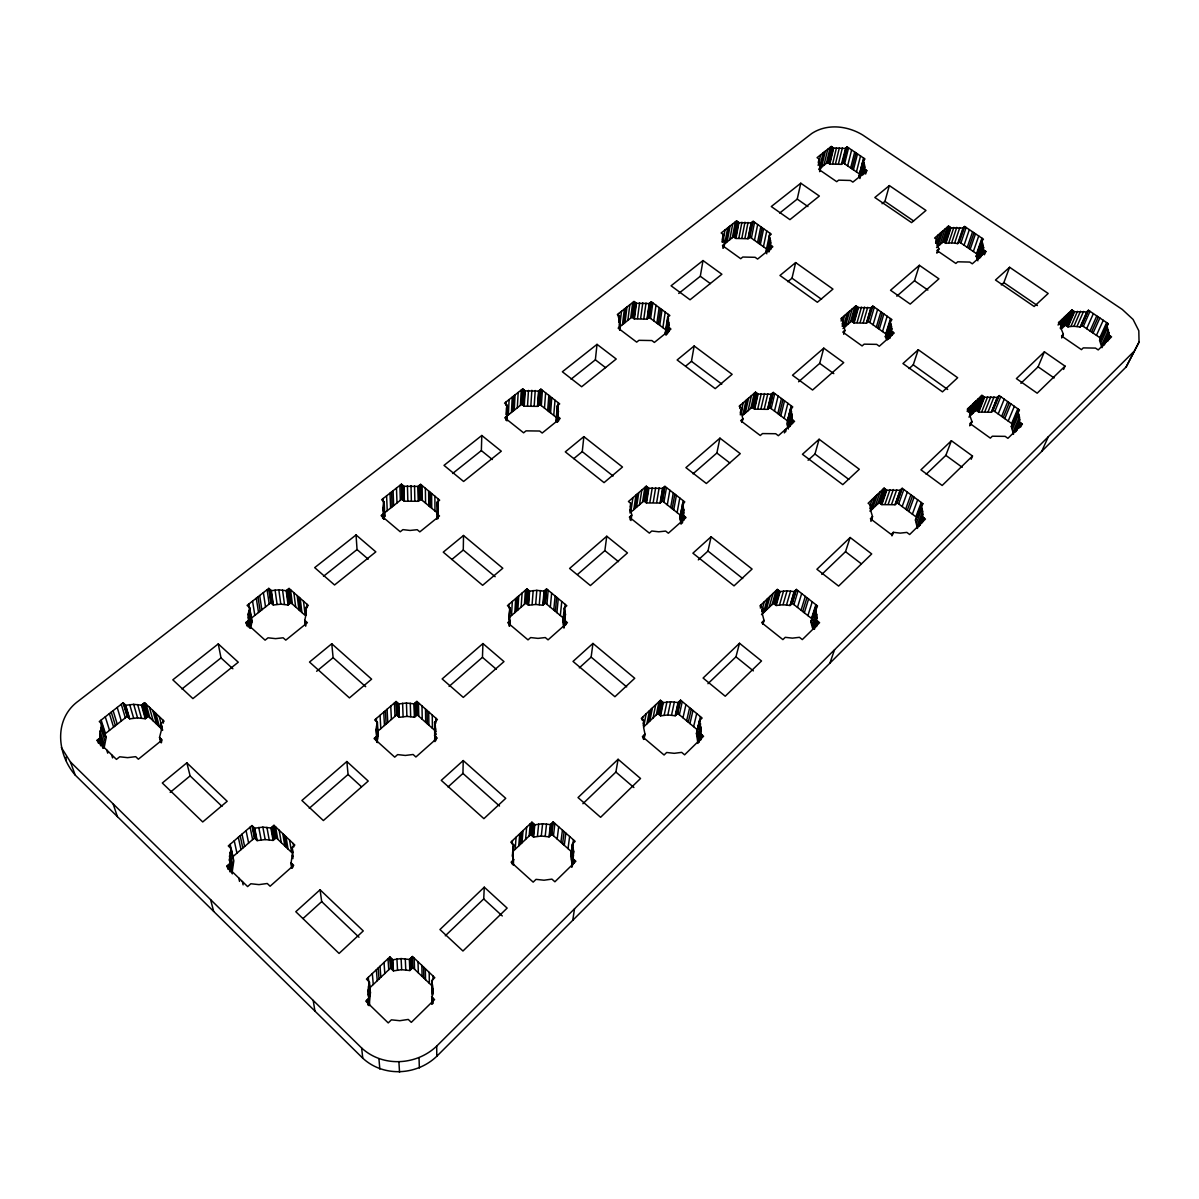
<?xml version="1.0" encoding="UTF-8"?>
<svg xmlns="http://www.w3.org/2000/svg" width="1199" height="1199" viewBox="0 0 1199 1199"><rect width="100%" height="100%" fill="white"/><g stroke="black" fill="none" stroke-linecap="round" stroke-linejoin="round"><path stroke-width="1.5" d="M289.064 588.424L308.353 605.465L305.505 607.758L306.12 614.053L304.771 620.363L307.379 622.686L285.782 640.131L283.159 637.793L275.545 638.632L268.036 637.808L265.099 640.161L245.75 622.686L248.688 620.363L248.193 614.023L249.662 607.713L247.099 605.405L268.786 588.379L271.334 590.657L273.387 604.985L280.791 604.176L288.075 605L290.907 602.752L289.064 588.424L286.216 590.687L278.827 589.848L271.334 590.657M667.528 333.337L668.877 324.734L667.648 317.285L669.851 315.532L651.402 301.818L649.199 303.557L647.01 319.144L634.391 318.919L631.963 317.091L633.986 301.474L636.444 303.302L649.199 303.557M232.306 873.891L229.399 859.803L231.062 848.592L228.29 845.924L251.955 825.556L254.713 828.194L257.156 840.619L265.189 839.57L273.087 840.424L276.16 837.741L273.986 825.302L270.869 827.999L262.866 827.145L254.713 828.194M231.062 848.592L233.835 860.852L232.186 871.958L229.399 859.803M451.828 559.483L463.279 550.026L463.518 535.488L502.801 568.236L482.627 585.307L443.255 552.154L463.518 535.488M630.524 509.335L631.094 503.625L628.441 501.527L646.246 486.209L648.884 488.278L662.567 488.398L664.92 486.359L684.794 501.931L682.456 504L683.805 509.71L683.355 515.42L686.038 517.533L668.353 533.21L665.655 531.082L658.761 531.801L651.761 531.007L649.363 533.12L629.37 517.174L631.783 515.09L630.524 509.335L629.985 512.977M448.036 786.949L462.949 773.43L463.219 760.556L505.738 798.339L483.901 818.662L441.262 780.369L463.219 760.556M101.855 724.046L99.787 734.432L104.148 747.786L106.171 737.475L101.855 724.046L99.277 721.543L123.137 702.794L125.715 705.267L133.689 704.338L141.452 705.177L144.599 702.689L164.098 721.169L160.951 723.686L161.28 730.551L159.512 737.475L160.861 742.451M452.608 473.485L481.354 450.599L481.803 435.477L501.302 451.199L463.593 481.458L444.005 465.377L481.803 435.477M1015.523 431.97C1019.195 425.84 1021.593 418.286 1017.486 411.767L1019.405 409.908L999.187 395.58L997.268 397.439L991.318 412.246L978.789 412.081L976.121 410.178L981.906 395.34L984.589 397.259L997.268 397.439M449.085 686.413L482.448 657.337L482.942 643.563L503.985 661.593L463.294 697.398L442.146 678.934L482.942 643.563M573.662 851.305L571.833 866.967L573.662 851.305L572.388 844.051L575.16 841.353L553.204 821.944L550.431 824.597L549.037 836.872L541.304 836.033L533.615 837.067L530.737 834.504L531.891 822.199L534.814 824.792L542.592 823.758L550.431 824.597M544.031 591.167L536.807 590.343L529.613 591.137L526.931 588.889L525.926 603.022L528.579 605.24L535.683 604.446L542.832 605.255L544.031 591.167L546.609 588.934L566.827 605.72L564.264 607.983L565.433 614.173L563.965 627.332M505.828 405.427L505.978 402.04M505.828 420.205L505.993 416.832M506.113 414.554L507.057 405.142L504.554 403.149L522.674 388.926L525.162 390.889L538.561 391.069L540.944 389.18L559.693 403.883L557.31 405.787L556.036 420.984L557.22 420.04M445.294 935.805L483.722 898.92L484.276 887.185L507.132 908.093L462.949 951.017L439.958 929.54L484.276 887.185M506.577 415.304L507.057 405.142M506.667 419.545L506.832 416.158M506.982 420.924L506.428 407.78M557.535 422.258L558.374 411.137L557.31 405.787M508.361 414.854L509.11 399.582M981.097 256.751L983.63 247.638L981.606 240.789L983.435 239.186L964.67 226.476L962.842 228.065L950.972 227.78L948.469 226.086L934.606 238.031L937.108 239.74L937.198 244.281L938.847 248.867L937.738 252.315M511.448 412.411L512.228 397.124M512.857 411.317L513.652 396.015M514.251 410.208L515.06 394.906M517.324 407.765L518.163 392.463M531.891 822.199L510.804 842.208L513.727 844.83L512.812 852.144L513.547 864.599M508.781 607.848L508.976 604.341M520.396 405.352L521.265 390.035M509.005 619.838L509.71 607.578M558.254 413.835L557.685 416.488L560.218 418.481L542.188 433.034L539.655 431.026L526.046 430.861L523.603 432.824L504.764 417.807L521.79 404.243L522.674 388.926M509.05 625.998L510.13 607.938L507.447 605.66L526.931 588.889M522.164 404.558L523.064 389.225M509.605 625.968L509.905 620.752M510.01 625.608L509.275 614.143L510.13 607.938M523.019 405.217L523.918 389.9M511.508 615.492L512.333 601.448M523.858 405.891L524.772 390.574M540.944 389.18L539.865 404.483L537.497 406.371L524.248 406.191L525.162 390.889M527.53 405.727L528.474 390.409M514.821 612.629L515.69 598.556M516.319 611.325L517.219 597.252M530.857 405.592L531.846 390.289M517.833 610.021L518.747 595.948M534.199 405.817L535.219 390.514M521.13 607.159L522.09 593.07M919.048 526.466C922.421 520.081 924.474 512.408 920.772 505.693L922.855 503.67L902.203 488.308L900.104 490.316L894.994 504.734L881.835 504.629L879.122 502.591L884.053 488.158L886.81 490.211L900.104 490.316M537.497 406.371L538.561 391.069M537.871 406.071L538.936 390.769M524.428 604.311L525.417 590.193M538.681 405.427L539.76 390.125M539.49 404.782L540.569 389.48M526.331 603.367L527.35 589.249M541.304 405.622L542.413 390.319M527.245 604.131L528.264 590.013M528.159 604.896L529.194 590.792M528.579 605.24L529.613 591.137M544.481 408.125L545.62 392.837M512.213 844.096L512.468 840.634M512.617 853.074L513.277 844.411M512.543 855.591L513.007 848.457M512.258 864.254L512.528 860.837M513.727 844.83L512.348 856.521M532.101 604.641L533.18 590.537M512.587 862.695L513.127 855.831M547.658 410.628L548.842 395.37M513.112 865.034L513.502 859.893M549.112 411.767L550.296 396.509M369.427 981.981L368.093 990.044L369.247 1004.852L370.416 992.862L369.427 981.981L366.459 979.118L389.825 956.952L390.529 968.073L393.452 970.875L401.665 969.676L409.818 970.531L409.369 959.455L412.456 956.502L434.787 977.68L431.715 980.662L432.719 988.635L431.64 1003.833M515.15 849.342L516.11 837.172M550.566 412.906L551.765 397.663M535.683 604.446L536.807 590.343M553.743 415.424L555.002 400.196M518.747 845.924L519.752 833.725M539.28 604.656L540.449 590.552M376.996 742.391L378.195 735.646L377.4 722.398L374.658 719.94L396.075 701.505L398.817 703.933L406.446 703.019L414.045 703.858L416.877 701.415L437.425 719.58L434.608 722.068L435.537 728.812L434.488 741.222M520.366 844.381L521.4 832.166M556.411 420.699L557.685 405.487M557.085 416.248L558.224 402.729M556.921 421.943L558.06 408.439M557.25 421.538L557.685 416.488M557.52 421.254L558.374 411.137M522 842.837L523.034 830.607M558.659 420.849L558.944 417.477M543.222 604.91L544.436 590.807M889.538 337.938L891.831 328.751L890.003 321.392L891.981 319.653L872.842 306.09L870.849 307.813L866.397 323.16L854.093 322.936L851.575 321.137L855.891 305.775L858.439 307.573L870.849 307.813M544.106 604.146L545.32 590.043M544.975 603.382L546.204 589.279M542.832 605.255L545.365 603.037L546.609 588.934M884.053 488.158L868.121 503.265L870.879 505.349L870.834 510.984L872.557 516.649L870.939 521.4M525.567 839.435L526.661 827.175M546.924 604.341L548.183 590.238M384.265 512.632L384.834 516.679L384.16 501.856L381.627 499.728L401.395 484.186L403.928 486.299L418.031 486.419L420.639 484.351L439.658 500.148L437.065 502.246L437.92 508.031L436.946 519.332M529.134 836.033L530.258 823.758M550.341 607.189L551.645 593.115M531.187 834.894L532.356 822.604M532.176 835.778L533.345 823.503M553.773 610.051L555.107 595.993M533.165 836.662L534.349 824.387M533.615 837.067L534.814 824.792M555.332 611.355L556.696 597.312M556.891 612.644L558.269 598.616M537.437 836.317L538.666 824.043M560.338 615.522L561.761 601.508M863.19 174.365L864.794 166.961L863.13 160.501L865.004 159.002L847.183 146.937L845.31 148.421L833.665 148.091L831.282 146.473L817.074 157.639L819.457 159.272L819.322 163.544L820.73 167.875L819.906 171.397M377.385 742.571L376.171 729.187L377.4 722.398M565.433 614.173L563.965 628.096L562.811 621.936L564.264 607.983M563.215 621.592L564.115 612.869M564.144 614.892L563.785 618.384L545.365 603.037M564.699 609.647L565.239 604.401M541.304 836.033L542.592 823.758M813.986 628.965L817.059 617.38L815.23 608.193L817.523 605.975L796.421 589.428L794.128 591.632L790.021 605.51L783.022 604.716L776.188 605.495L773.415 603.307L777.327 589.398L780.129 591.602L787.039 590.822L794.128 591.632M563.62 624.994L565.089 611.055M573.796 458.632L582.264 451.633L583.853 436.616L622.491 467.04L604.056 482.627L565.299 451.858L583.853 436.616M564.564 625.953L565.119 620.752M842.223 326.353L843.422 320.523L840.859 318.694L855.891 305.775M565.688 625.009L566.063 621.532M571.054 379.184L595.363 359.82L597.027 344.353L616.226 359.011L581.65 386.752L562.361 371.78L597.027 344.353M545.2 836.213L546.534 823.953M383.8 513.487L383.051 507.657L384.16 501.856M549.472 836.452L550.866 824.193M550.416 835.553L551.81 823.278M551.345 834.639L552.769 822.364M549.037 836.872L551.78 834.234L553.204 821.944M553.458 835.733L554.912 823.458M618.219 316.986L618.639 313.524M618.774 321.302L619.403 316.116M618.894 322.306L619.793 316.401L617.335 314.558L633.986 301.474M619.194 327.312L619.793 316.401M790.231 426.005L792.239 416.757L790.621 408.829L792.764 406.941L773.265 392.433L771.107 394.291L767.54 409.339L754.651 409.174L752.088 407.255L755.49 392.178L758.083 394.111L771.107 394.291M557.175 839.015L558.674 826.785M619.613 326.862L621.517 311.275M619.613 330.07L620.048 326.623M619.973 329.785L619.613 323.85M622.461 324.614L624.379 309.012M623.75 323.595L625.683 307.993M777.327 589.398L759.911 605.915L762.729 608.148L762.444 614.278L764.003 620.423L763.059 623.84M625.024 322.576L626.987 306.974M560.892 842.312L562.436 830.113M273.986 825.302L294.819 845.04L291.717 847.783C294.085 854.542 289.678 861.182 291.717 867.821M627.856 320.343L629.85 304.726M562.586 843.811L564.144 831.626M630.674 318.11L632.697 302.493M632.338 317.375L634.376 301.758M564.279 845.325L565.868 833.14M633.177 318.005L635.215 302.388M634.001 318.634L636.055 303.017M634.391 318.919L636.444 303.302M577.633 574.366L604.866 550.626L606.769 536.238L627.467 552.919L590.403 585.547L569.6 568.461L606.769 536.238M579.312 667.843L591.137 657.112L592.95 643.428L634.736 678.274L614.922 696.724L573.017 661.428L592.95 643.428M637.493 318.499L639.577 302.882M568.011 848.622L569.645 836.482M640.656 318.394L642.784 302.792M643.848 318.619L646.006 303.017M571.968 863.31L570.709 856.116L572.388 844.051M572.822 843.631L570.709 856.116M573.437 839.825L571.743 851.949L551.78 834.234M571.593 859.683L573.287 847.648M647.355 318.874L649.543 303.287M698.672 741.881L701.13 730.491L699.616 720.479L702.119 718.051L680.582 700.171L678.064 702.584L675.187 715.758L667.843 714.949L660.604 715.833L657.786 713.465L660.439 700.261L663.302 702.644L670.631 701.76L678.064 702.584M768.904 251.985L770.717 242.723L769.263 235.798L771.287 234.165L753.152 221.32L751.114 222.924L747.981 238.736L735.931 238.451L733.533 236.743L736.531 220.916L738.944 222.639L751.114 222.924M648.104 318.275L650.308 302.688M648.854 317.69L651.057 302.088M647.01 319.144L649.199 317.42L651.402 301.818M571.923 865.453L573.542 854.992M572.388 865.873L573.347 859.054M755.49 392.178L739.169 406.236L741.761 408.185L741.462 413.46L742.87 418.781L742.136 422.093M650.607 318.469L652.841 302.882M573.886 863.355L574.366 859.953M653.74 320.807L656.003 305.235M656.872 323.16L659.165 307.588M630.134 506.937L630.674 503.295M630.015 510.924L631.094 503.625M658.296 324.225L660.604 308.653M632.922 497.675L630.749 512.288L643.938 500.867L646.246 486.209M630.045 519.752L630.584 516.14M659.72 325.289L662.043 309.732M630.869 519.047L631.408 515.42M630.974 520.531L631.783 515.09M633.776 509.665L635.98 495.037M572.762 920.292L574.501 908.812M635.155 508.466L637.373 493.838M662.867 327.627L665.22 312.085M249.662 607.713L252 621.936L250.546 628.201L248.193 614.023M636.534 507.282L638.767 492.639M666.074 335.255L665.265 332.812L667.648 317.285M665.61 332.528L668.398 314.453M639.547 504.659L641.81 490.016M666.884 328.481L667.423 325.034M667.948 321.587L668.487 318.14M666.344 333.532L668.472 319.758M667.019 334.296L668.892 322.246M668.023 332.648L668.832 327.492M642.559 502.051L644.867 487.394M669.147 331.568L669.686 328.121M644.343 501.197L646.651 486.524M645.242 501.901L647.565 487.244M646.126 502.621L648.464 487.963M664.92 486.359L662.403 501.002L660.079 503.04L646.546 502.936L648.884 488.278M660.439 700.261L641.33 718.396L644.193 720.809L643.623 727.493L645.002 734.193L644.058 739.049M722.263 242.258L723.582 234.719L721.169 232.981L736.531 220.916M649.873 502.411L652.241 487.753M653.26 502.246L655.673 487.603M656.677 502.456L659.135 487.813M660.079 503.04L662.567 488.398M660.439 502.711L662.942 488.083M661.234 502.021L663.751 487.379M678.739 293.44L700.306 276.265L703.004 260.543L721.888 274.241L690.054 299.78L671.08 285.797L703.004 260.543M662.043 501.317L664.561 486.674M582.894 803.72L615.896 772.051L618.099 759.282L640.536 778.496L600.609 817.298L578.023 797.575L618.099 759.282M663.931 502.216L666.464 487.573M685.843 365.98L691.463 361.334L694.161 345.971L732.139 374.328L715.218 388.641L677.135 359.97L694.161 345.971M667.288 504.854L669.866 490.241M668.877 324.734L668.442 327.192L670.93 329.051L654.369 342.434L651.881 340.546L638.932 340.321L636.684 342.135L618.144 328.121L631.963 317.091M670.661 507.522L673.283 492.909M672.189 508.721L674.842 494.123M722.248 239.71L723.207 234.449M722.308 241.733L723.582 234.719M673.733 509.935L676.386 495.352M722.787 242.258L725.02 229.953M722.877 248.268L723.507 244.761M723.582 247.698L724.226 244.206M723.911 247.444L724.556 243.952L723.222 236.997M727.673 227.885L724.766 243.697L733.533 236.743M725.95 242.753L728.872 226.941M727.134 241.808L730.071 225.997M677.105 512.587L679.803 498.035M729.756 239.74L732.709 223.928M732.364 237.687L735.332 221.86M683.355 506.832L680.612 521.34L679.713 518.523L683.235 500.717M682.816 503.67L679.713 518.523M642.214 720.239L642.829 716.972M682.591 508.421L683.625 502.966M733.908 237.012L736.905 221.186M734.732 237.597L737.73 221.77M643.129 723.701L643.743 720.434M681.047 524.203L683.805 509.71M735.557 238.196L738.569 222.37M735.931 238.451L738.944 222.639M643.264 725.71L644.193 720.809M681.976 522.659L683.805 512.587M646.141 713.84L643.623 726.954L657.786 713.465M682.396 522.974L683.775 515.75M684.015 520.096L684.704 516.484M738.869 238.076L741.911 222.265M643.084 738.659L643.713 735.422M643.653 739.438L644.597 734.582M646.89 723.851L649.423 710.722M741.896 238.002L744.969 222.19M648.359 722.442L650.922 709.298M649.843 721.034L652.421 707.89M744.939 238.226L748.041 222.415M653.08 717.946L655.688 704.772M748.296 238.481L751.443 222.684M749 237.942L752.133 222.13M749.69 237.387L753.152 221.32M751.398 238.136L754.561 222.325M656.318 714.874L658.955 701.67M658.221 713.84L660.889 700.636M754.471 240.325L757.663 224.528M659.195 714.649L661.878 701.46M660.154 715.473L662.852 702.284M660.604 715.833L663.302 702.644M757.543 242.513L760.78 226.731M758.952 243.517L762.204 227.735M693.007 473.815L716.867 453.012L719.94 438.145L740.263 453.657L706.361 483.497L685.918 467.64L719.94 438.145M760.346 244.506L763.613 228.739M664.186 715.174L666.929 701.985M763.433 246.709L766.746 230.942M667.843 714.949L670.631 701.76M766.805 253.813L765.936 251.535L769.863 233.161M767.3 248.972L768.049 245.48M767.18 252.075L770.148 238.091M768.394 250.891L770.627 240.4M768.859 251.445L770.717 242.723M769.668 250.501L770.777 245.27M770.882 249.362L771.631 245.87M671.53 715.129L674.363 701.955M698.298 559.873L707.995 551.075L711.082 536.777L752.088 569.045L734.028 585.861L692.902 553.189L711.082 536.777M739.723 408.469L740.442 405.127M740.263 412.891L740.997 409.548M740.308 414.854L741.761 408.185M740.712 414.389L743.26 402.699M675.577 715.383L678.469 702.194M676.431 714.559L679.323 701.37M746.078 400.286L742.766 415.319L752.088 407.255M677.285 713.735L680.193 700.546M675.187 715.758L677.675 713.36L680.582 700.171M741.791 422.393L742.526 419.065M744.024 414.225L747.352 399.177M745.298 413.13L748.626 398.083M679.338 714.739L682.261 701.565M748.071 410.732L751.428 395.67M779.68 213.062L797.23 199.094L800.782 183.207L819.352 196.051L789.946 219.642L771.287 206.543L800.782 183.207M750.829 408.349L754.216 393.272M752.492 407.555L755.895 392.478M682.98 717.781L685.948 704.622M753.377 408.215L756.779 393.152M754.246 408.874L757.678 393.812M754.651 409.174L758.083 394.111M757.798 408.709L761.26 393.647M686.622 720.824L689.65 707.695M761.02 408.589L764.527 393.527M818.258 162.554L819.082 159.017M688.286 722.203L691.328 709.089M787.773 281.69L792.014 278.183L795.656 262.581L832.96 289.094L817.373 302.268L779.964 275.47L795.656 262.581M818.168 165.477L820.641 154.836M819.367 168.864L823.099 152.917M689.935 723.582L693.007 710.482M819.606 171.637L824.208 152.048M764.288 408.799L767.825 393.737M821.57 167.126L825.317 151.164M823.983 165.207L827.745 149.261M767.87 409.054L771.452 394.006M826.396 163.304L830.188 147.342M768.604 408.409L772.186 393.362M864.569 169.089L866.982 170.723L852.864 182.113L850.451 180.464L838.641 180.15L836.722 181.678L818.812 169.389L827.49 162.435L831.282 146.473M769.338 407.78L772.92 392.717M827.85 162.689L831.656 146.728M693.607 726.639L696.724 713.555M767.54 409.339L769.668 407.48L773.265 392.433M828.659 163.244L832.481 147.282M829.468 163.783L833.29 147.837M771.167 408.604L774.779 393.557M847.183 146.937L843.242 162.884L841.383 164.368L829.843 164.038L833.665 148.091M832.646 163.708L836.482 147.747M700.426 716.642L697.263 729.696L677.675 713.36M774.479 411.077L778.121 396.045M701.13 730.491L697.938 743.425L696.454 733.503L699.616 720.479M700.006 720.104L696.454 733.503M835.523 163.649L839.405 147.702M697.428 736.771L700.606 723.776M838.446 163.873L842.357 147.927M777.791 413.55L781.478 398.533M697.923 740.098L701.115 727.134M779.29 414.674L782.992 399.672M841.383 164.368L845.61 148.196M699.122 742.256L701.115 734.193M842.312 163.619L846.254 147.687M842.942 163.109L846.899 147.177M780.804 415.798L784.521 400.796M700.92 739.873L702.119 735.032M844.606 163.813L848.577 147.882M784.116 418.286L787.878 403.299M847.633 165.867L851.635 149.95M850.661 167.935L854.692 152.018M791.235 405.802L787.443 420.774L769.668 407.48M784.386 432.929L785.21 429.632M788.313 429.032L786.829 423.787L790.621 408.829M787.578 421.823L790.965 408.529M852.039 168.864L856.086 152.962M785.645 431.805L786.484 428.508M789.152 417.852L791.7 407.885M787.773 426.379L791.58 411.437M853.418 169.808L857.48 153.907M788.732 427.369L792.134 414.105M789.691 426.709L792.239 416.757M791.055 424.656L792.344 419.68M856.446 171.877L860.537 155.975M792.389 423.667L793.243 420.369M859.488 173.945L863.61 158.058M864.059 162.644L859.923 178.516L859.009 176.388L863.13 160.501M859.308 176.148L863.43 160.261M859.938 175.639L861.317 170.348M862.231 166.811L864.074 159.752M707.935 683.7L735.961 656.812L739.498 643.249L761.515 660.979L725.23 696.229L703.094 678.049L739.498 643.249M861.856 175.384L864.614 164.803M862.935 174.02L864.794 166.961M863.565 174.619L864.944 169.344M864.854 173.42L865.768 169.898M865.678 173.99L866.592 170.468M798.594 381.777L819.711 363.372L823.773 348.145L843.706 362.608L812.577 390.02L792.509 375.242L823.773 348.145M760.346 608.073L761.275 604.626M761.935 610.411L764.288 601.763M761.785 611.595L762.729 608.148M841.113 321.092L842.043 317.69M842.298 323.97L844.636 315.457M842.477 323.94L843.422 320.523M763.478 612.764L767.285 598.915M764.827 611.49L768.649 597.627M843.467 326.862L847.228 313.224M844.156 327.567L848.397 312.22M766.176 610.201L770.013 596.338M762.699 624.199L763.643 620.767M845.325 326.563L849.566 311.2M843.616 334.011L844.561 330.624M843.931 333.742L844.875 330.339L843.167 322.951M769.129 607.383L772.995 593.505M847.873 324.344L852.144 308.982M850.421 322.141L854.722 306.779M882.059 203.74L884.937 201.357L889.358 185.59L925.973 210.454L911.57 222.624L874.85 197.505L889.358 185.59M772.081 604.581L775.978 590.672M851.979 321.422L856.281 306.045M808.081 460.251L814.96 454.016L819.112 439.254L859.308 469.259L842.792 484.636L802.446 454.286L819.112 439.254M773.85 603.652L777.761 589.743M852.834 322.036L857.165 306.674M853.703 322.651L858.034 307.289M854.093 322.936L858.439 307.573M774.809 604.401L778.736 590.508M775.753 605.15L779.695 591.257M776.188 605.495L780.129 591.602M857.075 322.516L861.452 307.169M860.148 322.426L864.554 307.064M779.56 604.91L783.546 591.017M863.265 322.636L867.701 307.289M783.022 604.716L787.039 590.822M866.697 322.891L871.163 307.543M867.372 322.306L871.853 306.959M868.046 321.722L872.842 306.09M786.514 604.91L790.591 591.032M869.83 322.501L874.326 307.154M873.067 324.809L877.608 309.477M790.381 605.165L794.487 591.287M791.16 604.416L795.267 590.537M791.939 603.667L796.061 589.773M790.021 605.51L792.299 603.322L796.421 589.428M876.319 327.117L880.89 311.8M793.918 604.596L798.054 590.717M877.803 328.166L882.389 312.864M879.272 329.23L883.888 313.913M797.485 607.413L801.681 593.55M882.524 331.538L887.17 316.251M801.052 610.231L805.293 596.398M885.791 333.862L890.467 318.589M891.022 323.82L886.316 339.077L885.312 336.649L890.302 321.122M886.301 335.795L890.992 320.523M802.686 611.505L806.942 597.687M887.44 339.842L891.636 326.293M888.699 338.912L891.831 328.751M804.319 612.794L808.591 598.975M889.943 338.223L892.041 331.464M891.876 335.48L892.925 332.093M807.901 615.612L812.233 601.823M896.807 296.168L914.492 280.746L919.363 265.294L938.922 278.827L910.221 304.081L890.542 290.263L919.363 265.294M815.86 604.671L811.498 618.444L792.299 603.322M816.909 614.293L812.502 628.006L810.869 621.951L815.23 608.193M811.213 621.592L815.59 607.848M816.384 607.084L810.869 621.951M814.421 614.922L817.163 606.319M811.903 624.949L816.294 611.22M935.864 241.943L938.083 235.034M935.61 242.917L936.719 239.47M935.999 243.187L937.108 239.74M937.138 243.337L940.481 232.966M813.207 629.355L817.059 617.38M937.093 245.87L941.56 232.036M937.618 246.664L942.639 231.107M814.436 629.31L817.193 620.782M936.809 253.124L937.918 249.677M937.438 252.569L938.562 249.122M939.986 244.626L945.022 229.054M816.504 626.672L818.168 621.547M942.339 242.588L947.405 227.016M936.539 247.593L943.403 241.658L948.469 226.086M943.793 241.928L948.859 226.341M944.647 242.498L949.728 226.926M945.486 243.082L950.582 227.51M943.403 241.658L945.876 243.352L950.972 227.78M821.795 574.411L845.505 551.675L850.151 537.497L871.703 553.938L838.611 586.086L816.909 569.255L850.151 537.497M945.876 243.352L948.709 242.977L953.834 227.405M948.709 242.977L951.631 242.902L956.787 227.33M909.097 368.603L913.248 364.841L918.269 349.733L957.656 377.73L942.474 391.863L902.952 363.552L918.269 349.733M951.631 242.902L954.629 243.112L959.814 227.555M954.629 243.112L957.626 243.622L963.127 227.825M869.979 505.873L872.123 499.473M958.541 242.827L963.756 227.27M869.815 508.526L870.879 505.349M959.17 242.288L964.67 226.476M874.88 496.866L870.024 511.269L879.122 502.591M960.894 243.022L966.139 227.465M871.253 510.085L876.124 495.682M872.497 508.916L877.368 494.513M875.195 506.338L880.096 491.92M964.071 245.181L969.347 229.638M871.148 520.141L872.228 516.964M877.893 503.76L882.824 489.327M879.541 502.921L884.487 488.473M967.248 247.354L972.569 231.827M880.486 503.61L885.432 489.177M968.702 248.343L974.038 232.816M881.415 504.314L886.376 489.881M881.835 504.629L886.81 490.211M970.156 249.332L975.506 233.805M829.888 663.167L834.549 649.723M885.027 504.12L890.018 489.687M973.348 251.505L978.729 235.993M888.309 503.955L893.345 489.537M976.541 253.678L981.966 238.181M977.889 260.812L976.181 256.271L981.606 240.789M976.466 256.016L981.891 240.534M977.095 255.477L982.521 239.98M978.609 252.944L980.407 247.788M977.23 258.534L982.67 243.052M891.636 504.165L896.717 489.747M978.504 259.104L983.345 245.345M979.988 257.95L983.63 247.638M982.101 255.312L983.914 250.156M983.57 254.188L984.784 250.756M895.323 504.419L900.434 490.001M896.028 503.73L901.153 489.312M984.439 254.773L985.653 251.34M896.747 503.04L901.873 488.622M894.994 504.734L897.077 502.726L902.203 488.308M898.665 503.91L903.806 489.507M902.158 506.533L907.343 492.13M891.876 535.803L893.015 532.656M892.206 535.488L893.345 532.326L900.224 533.12L906.849 532.401L909.651 534.514L925.448 519.047L922.645 516.964M905.665 509.14L910.895 494.767M907.253 510.339L912.514 495.966M908.842 511.523L914.118 497.165M912.364 514.161L917.685 499.818M921.237 502.471L915.871 516.784L897.077 502.726M1001.3 284.942L1003.848 282.619L1009.603 267.272L1048.181 293.47L1034.182 306.494L995.485 280.026L1009.603 267.272M922.84 514.161L917.43 528.414L915.407 520.006L921.102 505.378M917.04 517.398L921.222 506.278M919.873 511.613L922.855 503.67M916.516 522.779L921.896 508.496M917.19 525.597L922.586 511.329M926.153 474.264L945.846 455.365L951.392 440.722L972.494 456.025L971.205 459.262M920.083 525.207L923.095 517.294M922.241 522.749L924.054 518.013M967.158 411.422L968.417 408.125M968.417 412.306L970.95 405.742M969.661 413.22L973.468 403.344M969.526 415.424L974.607 402.264M970.036 415.993L975.761 401.17M972.524 413.625L978.264 398.802M974.997 411.257L980.767 396.419M969.721 425.825L970.98 422.543M970.396 425.165L971.67 421.898M970.695 424.881L971.969 421.598L970.141 416.353L969.976 411.152L967.278 409.219L981.906 395.34M976.541 410.478L982.326 395.64M977.455 411.137L983.255 396.299M978.369 411.782L984.169 396.959M978.789 412.081L984.589 397.259M981.801 411.617L987.631 396.794M984.919 411.497L990.794 396.674M988.111 411.707L994.016 396.884M991.618 411.961L997.568 397.139M992.277 411.317L998.227 396.509M992.937 410.687L999.187 395.58M994.795 411.512L1000.76 396.704M998.212 413.955L1004.222 399.162M1001.645 416.398L1007.7 401.62M1003.203 417.507L1009.273 402.729M1004.762 418.616L1010.862 403.853M1008.194 421.059L1014.339 406.311M1017.816 408.784L1011.641 423.517L993.237 410.403L991.318 412.246M1013.53 434.293L1011.312 426.499L1017.486 411.767M1011.596 426.2L1017.786 411.482M1012.945 423.921L1018.446 410.837M1013.215 424.641L1016.347 416.742M1017.726 413.475L1019.405 409.908M1020.889 383.32L1038.094 366.819L1044.404 351.832L1065.042 366.13L1063.588 369.427M1012.451 429.062L1018.655 414.359M1058.088 325.079L1059.511 321.737M1013.2 431.67L1019.405 416.982M1059.706 324.554L1061.834 319.519M1014.219 432.659L1019.75 419.605M1060.59 325.708L1064.157 317.315M1016.632 430.651L1020.094 422.498M1060.216 328.076L1065.207 316.326M1060.545 328.751L1066.271 315.322M1018.955 428.058L1021.038 423.172M1068.579 313.134L1062.134 328.241L1065.461 325.079L1071.936 309.956L1074.559 311.74L1086.654 311.965L1088.437 310.271L1108.221 323.655L1106.692 326.997M1020.589 427.084L1021.983 423.832M1064.412 326.068L1070.887 310.946M1065.866 325.349L1072.341 310.226M1061.64 337.848L1063.078 334.506M1066.765 325.963L1073.24 310.841M1061.924 337.578L1063.363 334.236L1061.43 329.365L1061.085 324.539L1058.447 322.741L1071.936 309.956M1067.65 326.578L1074.154 311.455M1065.461 325.079L1068.054 326.847L1074.559 311.74M1068.054 326.847L1070.917 326.443L1077.451 311.32M1070.917 326.443L1073.899 326.338L1080.464 311.23M1073.899 326.338L1076.957 326.548L1083.536 311.44M1076.957 326.548L1080.029 327.072L1086.938 311.71M1080.913 326.218L1087.553 311.126M1081.528 325.648L1088.152 310.541M1080.029 327.072L1081.798 325.379L1088.437 310.271M1083.326 326.413L1089.981 311.305M1086.669 328.691L1093.368 313.613M1090.026 330.984L1096.755 315.907M1091.555 332.018L1098.299 316.956M1093.083 333.067L1099.858 317.99M1041.721 451.349L1048.286 436.781M1096.441 335.345L1103.26 320.298M1099.813 337.653L1106.662 322.606M1106.437 325.379L1108.865 332.648L1101.971 347.65L1099.588 340.411L1106.437 325.379L1108.221 323.655M1099.873 340.141L1106.722 325.109M1100.472 339.542L1107.936 323.925M1102.87 335.345L1105.163 330.339M1100.772 342.794L1107.636 327.777M1101.566 345.222L1108.461 330.22M1104.279 345.042L1108.88 335.046L1108.865 332.648M1106.992 340.336L1109.3 335.33M1107.906 340.951L1110.214 335.96M1126.161 366.924L1139.05 342.09L1138.81 330.774L1133.085 319.444L1122.294 309.462L862.755 135.037C847.528 125.745 827.13 123.332 811.723 133.524L78.564 700.92C53.655 718.711 56.803 753.826 75.207 775.079L362.757 1058.177C383.485 1077.391 416.727 1075.518 436.781 1056.274L1126.161 366.924L1139.05 342.09M61.359 747.517L70.426 761.935L361.648 1048.001C382.676 1067.425 416.338 1065.551 436.706 1046.098L1133.355 352.026M432.359 994.121L432.329 991.048M915.407 520.006L916.441 518.987M1011.312 426.499L1012.256 425.555M1099.588 340.411L1101.341 338.688L1081.798 325.379M893.345 532.326L891.202 534.424L870.399 518.702L872.557 516.649M972.494 456.025L942.174 485.475L920.937 469.828L951.392 440.722M1065.042 366.13L1037.18 393.197L1016.392 378.614L1044.404 351.832M409.818 970.531L412.846 967.623L412.456 956.502M368.228 994.106L368.932 998.108L365.77 1001.135L388.221 1022.912L391.384 1019.839L399.807 1020.709L408.274 1019.435L411.302 1022.357L434.563 999.591L431.535 996.714M513.951 859.473L511.089 862.201L533.165 882.134L536.028 879.362L544.001 880.216L551.915 879.122L554.897 881.79L575.865 861.272L572.882 858.634M645.002 734.193L642.409 736.666L664.081 754.995L666.659 752.492L674.228 753.317L681.676 752.373L684.599 754.83L703.573 736.246L700.666 733.818M764.003 620.423L761.65 622.671L782.887 639.607L785.24 637.328L792.434 638.138L799.448 637.313L802.311 639.592L819.591 622.671L816.744 620.423M971.969 421.598L969.991 423.502L990.359 438.13L992.322 436.211L1005.167 436.361L1007.909 438.324L1022.402 424.131L1019.675 422.198M1063.363 334.236L1061.535 335.975L1081.453 349.643L1083.267 347.89L1095.526 348.1L1098.209 349.928L1111.548 336.859L1108.88 335.046M369.307 988.306L390.529 968.073M512.752 851.635L530.737 834.504M761.5 614.652L773.415 603.307M968.897 417.072L976.121 410.178M303.062 918.494L321.692 901.603L320.073 889.778L295.793 911.705L339.077 953.445L363.267 930.934L320.073 889.778M436.091 734.043L434.697 735.272L434.608 722.068M562.811 621.936L564.085 620.812M885.312 336.649L886.975 335.195M976.181 256.271L977.71 254.922M309.252 808.306L348.07 774.464L346.856 761.515L301.908 800.482L323.37 820.551L368.228 781.059L346.856 761.515M396.075 701.505L396.644 714.904L399.342 717.317L406.896 716.403L414.389 717.227L417.177 714.799L416.877 701.415M866.397 323.16L868.361 321.452L887.275 334.926M957.626 243.622L959.455 242.033L977.994 254.668M251.955 825.556L254.428 838.011L232.936 856.626L230.148 844.321M377.16 731.78L396.644 714.904M509.29 617.41L525.926 603.022M842.987 328.571L851.575 321.137M229.908 863.505L226.701 866.292L247.623 886.586L250.831 883.753L258.984 884.622L267.272 883.498L270.105 886.226L293.68 865.333L290.862 862.636M376.981 736.006L374.073 738.524L394.726 757.154L397.618 754.606L405.352 755.445L413.115 754.486L415.903 756.989L437.23 738.074L434.458 735.616M510.324 620.393L507.687 622.686L528.01 639.876L530.647 637.568L538.006 638.378L545.305 637.553L548.048 639.861L567.427 622.671L564.699 620.393M742.87 418.781L740.667 420.684L760.286 435.507L762.489 433.573L775.708 433.723L778.346 435.717L794.562 421.344L791.925 419.38M844.875 330.339L842.837 332.108L862.096 345.941L864.119 344.158L876.709 344.368L879.302 346.226L894.214 333.007L891.636 331.179M938.847 248.867L936.974 250.486L955.858 263.45L957.716 261.802L969.751 262.071L972.299 263.81L986.058 251.61L983.525 249.887M170.183 792.374L190.116 775.888L186.849 762.834L162.315 783.007L202.721 821.959L227.181 801.277L186.849 762.834M316.626 671.275L333.112 657.652L331.763 643.758L309.507 662.043L349.434 697.908L371.615 679.159L331.763 643.758M665.265 332.812L666.344 331.928M765.936 251.535L766.94 250.726M859.009 176.388L860.582 175.114M181.963 688.975L221.006 657.891L218.263 643.908L172.821 679.833L192.904 698.612L238.271 662.208L218.263 643.908M323.505 576.269L357.047 549.562L356.043 534.934L314.693 567.637L334.551 584.977L375.827 551.87L356.043 534.934M123.137 702.794L127.154 716.388L129.702 718.83L137.57 717.916L145.244 718.741L148.346 716.283L144.599 702.689M401.395 484.186L401.86 499.099L404.363 501.197L418.301 501.287L420.879 499.234L420.639 484.351M747.981 238.736L750.004 237.132L766.536 248.912M99.787 734.432L100.131 737.865L96.894 740.427L116.453 759.387L119.69 756.794L127.589 757.648L135.697 756.659L138.35 759.207L162.15 739.978L159.512 737.475M127.154 716.388L105.467 733.548L101.151 720.074M251.146 618.309L270.854 602.722L268.786 588.379M401.86 499.099L381.117 515.6L400.241 531.771L402.909 529.628L410.058 530.438L417.237 529.703L419.815 531.876L439.508 515.975L436.931 513.831M724.556 243.952L722.472 245.585L740.712 258.699L742.781 257.036L755.13 257.305L757.588 259.074L772.845 246.739L770.402 245.001M389.825 956.952L392.792 959.785L401.11 958.586L409.369 959.455M843.242 162.884L860.867 174.889M884.937 201.357L913.608 220.946M1003.848 282.619L1037.42 305.565M827.49 162.435L829.843 164.038M797.23 199.094L807.931 206.558M914.492 280.746L927.876 290.068M1038.094 366.819L1054.116 377.97M792.014 278.183L821.525 299.285M913.248 364.841L947.675 389.465M700.306 276.265L710.363 283.593M819.711 363.372L833.8 373.638M945.846 455.365L962.212 467.31M649.199 317.42L666 329.98M691.463 361.334L721.783 384.1M814.96 454.016L848.802 479.405M595.363 359.82L605.585 367.658M716.867 453.012L729.786 462.919M845.505 551.675L861.107 563.635M539.865 404.483L556.95 417.941M662.403 501.002L680.492 515.255M582.264 451.633L613.109 476.033M707.995 551.075L742.706 578.532M521.79 404.243L524.248 406.191M643.938 500.867L646.546 502.936M481.354 450.599L492.369 459.517M604.866 550.626L618.504 561.672M735.961 656.812L753.347 670.885M420.879 499.234L438.22 513.697L438.175 498.904M463.279 550.026L495.157 576.719M591.137 657.112L626.702 686.907M357.047 549.562L368.228 559.169M482.448 657.337L496.311 669.252M615.896 772.051L633.896 787.518M290.907 602.752L305.175 615.417L303.512 601.194M417.177 714.799L435.881 731.39M333.112 657.652L365.68 686.697M462.949 773.43L499.503 806.028M270.854 602.722L273.387 604.985M252 621.936L248.807 604.071M376.846 734.432L378.195 735.646M221.006 657.891L232.876 668.772M348.07 774.464L361.259 786.574M483.722 898.92L502.291 915.961M148.346 716.283L162.779 729.996M276.16 837.741L291.582 852.384L289.588 840.094M412.846 967.623L431.88 985.713M190.116 775.888L221.995 806.342M321.692 901.603L358.996 937.243M254.428 838.011L257.156 840.619M104.898 736.246L106.171 737.475M370.416 992.862L368.962 981.546M70.426 761.935L75.207 775.079M113.126 803.87L117.397 816.624M97.404 740.023L98.513 743.35M98.513 739.154L100.716 745.808M100.131 737.865L103.414 747.861M99.637 738.269L102.904 748.266M106.651 749.885L107.715 753.182M99.952 730.94L104.313 744.324M100.656 727.463L104.987 740.877M101.45 723.656L105.782 737.1M111.537 754.636L112.601 757.918M101.106 724.466L104.358 734.567M105.272 716.822L109.529 730.326M109.379 713.6L113.59 727.119M111.252 712.131L115.434 725.665M113.111 710.677L117.262 724.211M117.202 707.455L121.294 721.019M121.279 704.248L125.325 717.841M125.715 705.267L129.702 718.83M125.31 704.877L129.312 718.456M124.426 704.023L128.428 717.616M123.542 703.184L127.544 716.777M129.702 704.577L133.644 718.156M133.689 704.338L137.57 717.916M137.63 704.532L141.467 718.111M141.452 705.177L145.244 718.741M143.026 703.933L146.788 717.512M141.947 704.787L145.723 718.366M144.12 703.079L147.867 716.657M146.128 704.128L149.845 717.706M149.455 707.29L153.142 720.839M159.932 737.865L161.28 742.84M154.326 711.906L157.953 725.41M160.831 738.719L161.73 742.046M152.813 710.467L156.455 723.971M155.855 713.345L159.467 726.834M159.212 716.537L162.33 728.303M160.951 723.686L162.285 728.707M161.37 727.089L162.27 730.431M162.569 719.715L163.454 723.072M210.574 899.595L213.662 911.39M228.305 864.899L229.908 871.823M227.196 865.858L228.005 869.305M229.414 863.939L231.407 872.602M229.414 856.041L232.216 868.241M229.968 852.294L232.756 864.524M230.628 848.173L233.011 858.694M238.766 877.998L239.53 881.415M234.24 840.799L236.952 853.133M242.363 881.49L243.127 884.892M238.316 837.292L240.984 849.656M240.175 835.703L242.798 848.068M242.018 834.114L244.626 846.494M246.065 830.622L248.628 843.032M250.111 827.13L252.614 839.585M252.39 825.976L254.847 838.416M254.278 827.775L256.721 840.214M253.334 826.875L255.792 839.315M258.774 827.43L261.157 839.855M262.866 827.145L265.189 839.57M266.912 827.325L269.175 839.765M270.869 827.999L273.087 840.424M272.428 826.651L274.631 839.075M271.349 827.58L273.567 840.004M273.492 825.721L275.68 838.161M275.605 826.83L277.763 839.255M279.172 830.218L281.285 842.612M246.215 622.326L246.814 625.848M248.238 620.722L249.407 627.781M247.219 621.517L248.118 626.822M282.754 833.605L284.822 845.969M248.193 617.215L249.962 627.826M284.373 835.148L286.426 847.498M291.297 863.055L292.151 868.241M313.194 1000.401L314.947 1011.117M248.688 610.846L251.026 625.039M286.006 836.692L288.045 849.027M292.271 863.984L292.826 867.432M292.196 847.363L293.036 852.594M252.554 601.134L254.832 615.387M291.717 847.783L293.141 856.671M292.346 855.187L292.916 858.649M293.185 843.496L293.74 847.004M256.286 598.196L258.519 612.479M257.98 596.862L260.198 611.16M259.673 595.528L261.877 609.826M263.39 592.606L265.534 606.934M267.092 589.698L269.205 604.041M269.175 588.739L271.259 603.082M270.944 590.298L272.997 604.626M270.06 589.518L272.128 603.846M275.081 590.058L277.074 604.371M278.827 589.848L280.791 604.176M282.559 590.058L284.478 604.386M287.64 589.548L289.499 603.876M286.666 590.328L288.524 604.641M286.216 590.687L288.075 605M288.629 588.769L290.458 603.097M290.578 589.743L292.391 604.056M293.875 592.666L295.658 606.964M298.686 596.922L300.409 611.175M297.187 595.588L298.926 609.856M300.2 598.256L301.908 612.509M305.175 620.722L305.805 626.013M304.771 620.363L305.4 625.653M305.94 607.398L306.359 610.95M305.505 607.758L306.33 614.847M306.839 604.131L307.244 607.683M361.648 1048.001L362.757 1058.177M367.359 999.621L367.868 1004.972M368.483 985.998L369.487 996.834M368.932 998.108L369.607 1005.242M368.093 990.044L369.097 1000.85M368.438 998.572L369.112 1005.721M368.303 977.38L369.127 986.477M65.93 757.183L66.245 760.78M372.334 973.543L373.279 984.514M378.959 1059.017L379.828 1069.073M376.366 969.736L377.25 980.722M378.195 967.998L379.049 979.013M380.023 966.259L380.847 977.29M384.025 962.467L384.804 973.528M388.011 958.675L388.746 969.781M376.171 729.187L376.831 741.312M390.289 957.401L390.994 968.507M375.527 737.265L375.737 740.532M377.071 723.671L377.775 735.272M391.309 958.376L391.998 969.466M376.351 718.501L376.546 721.813M376.531 725.77L377.355 738.989M392.792 959.785L393.452 970.875M398.937 1062.329L399.537 1072.341M392.328 959.335L393.002 970.441M380.053 715.308L380.817 728.617M383.74 712.131L384.459 725.455M396.929 958.93L397.528 970.021M385.419 710.692L386.108 724.031M387.082 709.253L387.772 722.592M401.11 958.586L401.665 969.676M390.754 706.091L391.399 719.46M383.77 501.527L384.1 508.931M383.185 498.499L384.055 519.017M383.051 507.657L383.635 519.347M382.466 514.551L382.631 518.223M394.426 702.944L395.011 716.328M405.277 958.75L405.772 969.856M396.509 701.895L397.064 715.278M386.603 495.816L387.232 510.669M390.005 493.149L390.604 508.016M398.383 703.558L398.922 716.942M397.439 702.719L397.993 716.103M391.548 491.935L392.133 506.802M409.848 958.99L410.283 970.081M398.817 703.933L399.342 717.317M393.092 490.721L393.647 505.588M410.912 957.986L411.332 969.077M411.976 956.967L412.366 968.073M402.609 703.258L403.104 716.642M414.18 958.151L414.554 969.242M396.479 488.053L397.004 502.936M399.867 485.4L400.346 500.298M406.446 703.019L406.896 716.403M402.669 485.25L403.119 500.148M401.8 484.516L402.25 499.428M419.036 1057.968L419.35 1068.024M403.928 486.299L404.363 501.197M410.283 703.228L410.672 716.597M418.016 961.778L418.331 972.839M403.538 485.97L403.973 500.867M414.494 703.483L414.824 716.852M414.045 703.858L414.389 717.227M407.435 485.775L407.84 500.657M416.428 701.79L416.742 715.174M411.002 485.61L411.347 500.493M415.453 702.629L415.783 716.013M421.838 965.405L422.108 976.421M423.592 967.068L423.832 978.054M425.33 968.717L425.555 979.703M414.539 485.82L414.854 500.702M418.466 702.824L418.766 716.193M419.335 485.385L419.59 500.268M418.436 486.09L418.706 500.972M418.031 486.419L418.301 501.287M421.988 705.941L422.243 719.28M422.108 485.58L422.348 500.463M425.51 709.059L425.72 722.368M429.182 972.359L429.347 983.3M420.22 484.681L420.474 499.563M427.129 710.467L427.309 723.776M432.195 980.197L432.239 983.809M428.732 711.891L428.897 725.185M425.375 488.293L425.57 503.145M431.715 980.662L431.85 991.513M432.015 997.163L432.105 1004.282M428.642 491.005L428.792 505.843M433.034 976.016L433.079 979.643M433.049 998.153L433.109 1003.488M432.719 988.635L432.779 994.031M432.494 984.604L432.614 995.425M430.126 492.234L430.261 507.057M432.269 715.024L432.389 728.288M436.706 1046.098L436.781 1056.274M431.61 493.463L431.73 508.286M434.892 496.191L434.967 510.984M435.807 718.156L435.837 723.117M435.851 736.845L435.866 740.577M435.537 728.812L435.567 735.392M435.327 725.41L435.267 735.512M435.072 726.624L435.132 734.882M434.892 735.991L434.922 741.611M437.335 514.161L437.35 517.833M437.065 502.246L437.095 513.307M438.22 514.896L438.234 518.567M437.92 508.031L437.935 513.547M437.47 501.916L437.665 514.626"/></g></svg>
